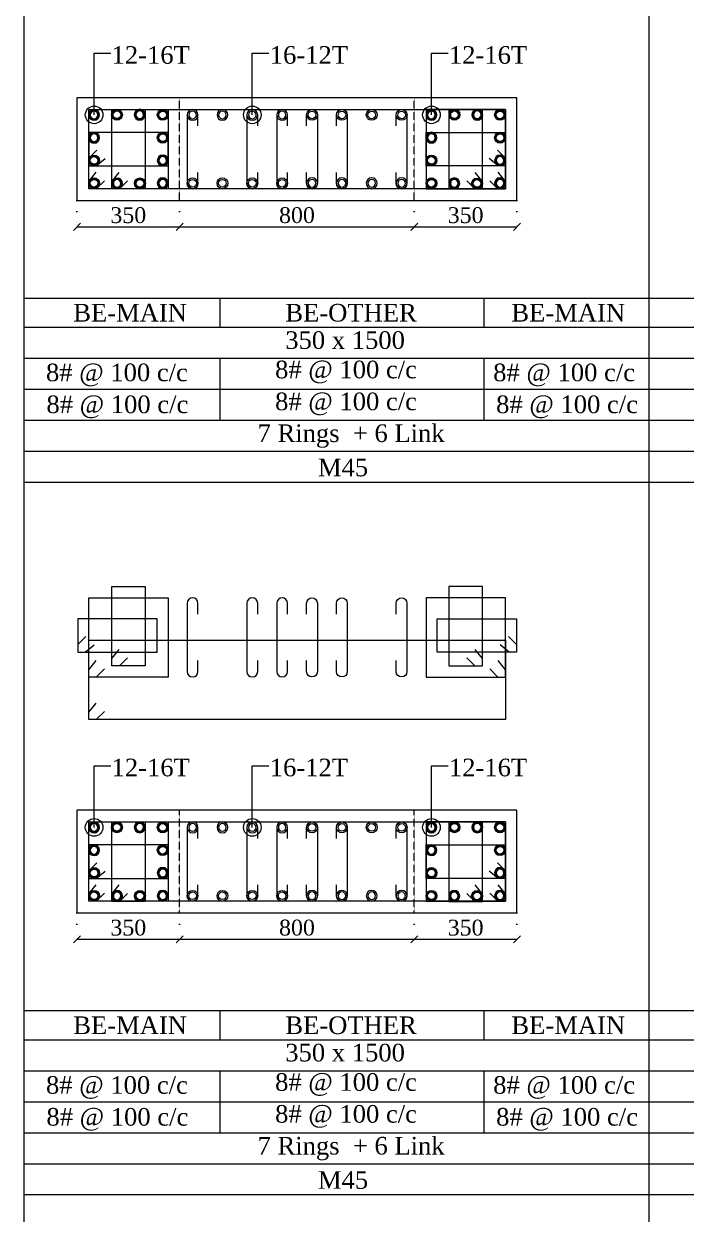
# Model space of a CAD drawing. Header units: millimetres. Extents: x 303 to 27724, y 300 to 68956.
# Drawn here: x 303 to 2561, y 17900 to 21957 of the extents above; entities that cross this region are included whole.
import ezdxf

# ---------------------------------------------------------------- set-up
doc = ezdxf.new("R2010")
doc.units = ezdxf.units.MM
doc.linetypes.add('( Hidden )', pattern=[0.375, 0.25, -0.125])
doc.linetypes.add('DOT2', pattern=[0.125, 0, -0.125])
doc.layers.get('Defpoints').update_dxf_attribs({"lineweight": 0})
for name, color, linetype, lineweight in [('S-COL. STEEL DIA', 1, 'Continuous', 9), ('S-DIM FOOTING', 7, 'Continuous', 0), ('S-SECTION', 5, 'Continuous', 0), ('S-SECTION MARK', 7, 'Continuous', 0), ('S-SHEET', 7, 'Continuous', 0), ('S-STEEL', 1, 'Continuous', 9), ('S-STEEL-1', 1, 'Continuous', 0), ('S-STEEL-1 C.S.', 106, 'Continuous', 0), ('S-TEXT', 7, 'Continuous', 0)]:
    doc.layers.add(name, color=color, linetype=linetype, lineweight=lineweight)
doc.styles.add('AR', font='ARIALUNI.TTF', dxfattribs={"width": 0.8})
doc.styles.add('S-ROMANS', font='times.ttf')
doc.styles.add('TEXT', font='times.ttf')
doc.dimstyles.new('100', dxfattribs={"dimtxt": 180, "dimasz": 80, "dimexe": 0.18, "dimexo": 0.0625, "dimgap": 1, "dimtad": 1, "dimdec": 0, "dimzin": 0, "dimdsep": 46, "dimtxsty": 'AR', "dimblk": 'DOT', "dimcen": 0.09, "dimse1": 1, "dimse2": 1, "dimclrd": 50, "dimclrt": 256, "dimadec": 0, "dimazin": 0, "dimtfac": 1, "dimtdec": 0, "dimtix": 1, "dimtofl": 0, "dimtmove": 2, "dimatfit": 0, "dimfxl": 1, "dimtolj": 1, "dimtzin": 0, "dimlwd": -1, "dimarcsym": 0})
doc.dimstyles.new('SETU', dxfattribs={"dimtxt": 230, "dimasz": 0.2, "dimexe": 0.1, "dimexo": 0.1, "dimgap": 0.05, "dimtad": 1, "dimdec": 0, "dimzin": 0, "dimdsep": 46, "dimtxsty": 'TEXT', "dimblk": 'OBLIQUE', "dimcen": 0.09, "dimdle": 0.1, "dimclrd": 4, "dimclre": 256, "dimclrt": 256, "dimadec": 1, "dimazin": 0, "dimtfac": 1, "dimtdec": 0, "dimtix": 1, "dimtofl": 0, "dimtmove": 2, "dimatfit": 0, "dimfxl": 1, "dimtolj": 1, "dimtzin": 0, "dimlwd": -1, "dimlwe": -1, "dimarcsym": 1})

# ---------------------------------------------------------------- blocks, each defined once
blk = doc.blocks.new('*U4')
at = {"layer": 'S-COL. STEEL DIA'}
h = blk.add_hatch(color=256, dxfattribs=at)
h.dxf.hatch_style = 1
h.paths.add_polyline_path([(-18.5, 0, 1), (18.5, 0, 1)])
h.paths.add_polyline_path([(13, 0, -1), (-13, 0, -1)], flags=16)
at = {"layer": 'S-COL. STEEL DIA', "lineweight": 5}
for radius in [18.5, 13]:
    blk.add_circle((0, 0), radius, dxfattribs=at)
blk = doc.blocks.new('_Oblique')
at = {"color": 0, "linetype": 'ByBlock', "lineweight": -2}
blk.add_line((-0.5, -0.5), (0.5, 0.5), dxfattribs=at)
blk = doc.blocks.new('*D1686')
at = {"layer": 'Defpoints', "color": 0}
for p in [(484.2, 18926.9), (834.2, 18926.9), (834.2, 18837)]:
    blk.add_point(p, dxfattribs=at)
at = {"layer": 'S-DIM FOOTING', "linetype": 'DOT2', "ltscale": 300}
for p, q in [((484.2, 18926.7), (484.2, 18836.9)), ((834.2, 18926.7), (834.2, 18836.9))]:
    blk.add_line(p, q, dxfattribs=at)
at = {"layer": 'S-DIM FOOTING', "ltscale": 300}
blk.add_line((484.1, 18837), (834.3, 18837), dxfattribs=at)
at = {"layer": 'S-DIM FOOTING', "linetype": 'ByBlock', "xscale": 24, "yscale": 24, "zscale": 24, "rotation": 180}
blk.add_blockref('_Oblique', (484.2, 18837), dxfattribs=at)
at = {"layer": 'S-DIM FOOTING', "linetype": 'ByBlock', "xscale": 24, "yscale": 24, "zscale": 24}
blk.add_blockref('_Oblique', (834.2, 18837), dxfattribs=at)
at = {"layer": 'S-DIM FOOTING', "insert": (659.2, 18876.5), "char_height": 54, "attachment_point": 5, "style": 'TEXT'}
blk.add_mtext('\\A1;350', dxfattribs=at)
blk = doc.blocks.new('*D1687')
at = {"layer": 'Defpoints', "color": 0}
for p in [(834.2, 18926.9), (1634.2, 18926.9), (1634.2, 18837)]:
    blk.add_point(p, dxfattribs=at)
at = {"layer": 'S-DIM FOOTING', "linetype": 'DOT2', "ltscale": 300}
for p, q in [((834.2, 18926.7), (834.2, 18836.9)), ((1634.2, 18926.7), (1634.2, 18836.9))]:
    blk.add_line(p, q, dxfattribs=at)
at = {"layer": 'S-DIM FOOTING', "ltscale": 300}
blk.add_line((834.1, 18837), (1634.3, 18837), dxfattribs=at)
at = {"layer": 'S-DIM FOOTING', "linetype": 'ByBlock', "xscale": 24, "yscale": 24, "zscale": 24, "rotation": 180}
blk.add_blockref('_Oblique', (834.2, 18837), dxfattribs=at)
at = {"layer": 'S-DIM FOOTING', "linetype": 'ByBlock', "xscale": 24, "yscale": 24, "zscale": 24}
blk.add_blockref('_Oblique', (1634.2, 18837), dxfattribs=at)
at = {"layer": 'S-DIM FOOTING', "insert": (1234.2, 18876.5), "char_height": 54, "attachment_point": 5, "style": 'TEXT'}
blk.add_mtext('\\A1;800', dxfattribs=at)
blk = doc.blocks.new('*D1688')
at = {"layer": 'Defpoints', "color": 0}
for p in [(1634.2, 18926.9), (1984.2, 18926.9), (1984.2, 18837)]:
    blk.add_point(p, dxfattribs=at)
at = {"layer": 'S-DIM FOOTING', "linetype": 'DOT2', "ltscale": 300}
for p, q in [((1634.2, 18926.7), (1634.2, 18836.9)), ((1984.2, 18926.7), (1984.2, 18836.9))]:
    blk.add_line(p, q, dxfattribs=at)
at = {"layer": 'S-DIM FOOTING', "ltscale": 300}
blk.add_line((1634.1, 18837), (1984.3, 18837), dxfattribs=at)
at = {"layer": 'S-DIM FOOTING', "linetype": 'ByBlock', "xscale": 24, "yscale": 24, "zscale": 24, "rotation": 180}
blk.add_blockref('_Oblique', (1634.2, 18837), dxfattribs=at)
at = {"layer": 'S-DIM FOOTING', "linetype": 'ByBlock', "xscale": 24, "yscale": 24, "zscale": 24}
blk.add_blockref('_Oblique', (1984.2, 18837), dxfattribs=at)
at = {"layer": 'S-DIM FOOTING', "insert": (1809.2, 18876.5), "char_height": 54, "attachment_point": 5, "style": 'TEXT'}
blk.add_mtext('\\A1;350', dxfattribs=at)
blk = doc.blocks.new('*U6')
at = {"layer": 'S-COL. STEEL DIA', "lineweight": 5}
for radius in [18.5, 13, 13]:
    blk.add_circle((0, 0), radius, dxfattribs=at)
blk = doc.blocks.new('_Dot')
at = {"linetype": 'ByBlock', "lineweight": -2}
blk.add_line((-0.5, 0), (-1, 0), dxfattribs=at)
at = {"linetype": 'ByBlock', "const_width": 0.5}
blk.add_lwpolyline([(-0.25, 0, 1), (0.25, 0, 1)], format="xyb", close=True, dxfattribs=at)
blk = doc.blocks.new('*D1788')
at = {"layer": 'Defpoints', "color": 0}
for p in [(484.2, 21354.9), (834.2, 21354.9), (834.2, 21265)]:
    blk.add_point(p, dxfattribs=at)
at = {"layer": 'S-DIM FOOTING', "linetype": 'DOT2', "ltscale": 300}
for p, q in [((484.2, 21354.8), (484.2, 21264.9)), ((834.2, 21354.8), (834.2, 21264.9))]:
    blk.add_line(p, q, dxfattribs=at)
at = {"layer": 'S-DIM FOOTING', "ltscale": 300}
blk.add_line((484.1, 21265), (834.3, 21265), dxfattribs=at)
at = {"layer": 'S-DIM FOOTING', "linetype": 'ByBlock', "xscale": 24, "yscale": 24, "zscale": 24, "rotation": 180}
blk.add_blockref('_Oblique', (484.2, 21265), dxfattribs=at)
at = {"layer": 'S-DIM FOOTING', "linetype": 'ByBlock', "xscale": 24, "yscale": 24, "zscale": 24}
blk.add_blockref('_Oblique', (834.2, 21265), dxfattribs=at)
at = {"layer": 'S-DIM FOOTING', "insert": (659.2, 21304.5), "char_height": 54, "attachment_point": 5, "style": 'TEXT'}
blk.add_mtext('\\A1;350', dxfattribs=at)
blk = doc.blocks.new('*D1789')
at = {"layer": 'Defpoints', "color": 0}
for p in [(834.2, 21354.9), (1634.2, 21354.9), (1634.2, 21265)]:
    blk.add_point(p, dxfattribs=at)
at = {"layer": 'S-DIM FOOTING', "linetype": 'DOT2', "ltscale": 300}
for p, q in [((834.2, 21354.8), (834.2, 21264.9)), ((1634.2, 21354.8), (1634.2, 21264.9))]:
    blk.add_line(p, q, dxfattribs=at)
at = {"layer": 'S-DIM FOOTING', "ltscale": 300}
blk.add_line((834.1, 21265), (1634.3, 21265), dxfattribs=at)
at = {"layer": 'S-DIM FOOTING', "linetype": 'ByBlock', "xscale": 24, "yscale": 24, "zscale": 24, "rotation": 180}
blk.add_blockref('_Oblique', (834.2, 21265), dxfattribs=at)
at = {"layer": 'S-DIM FOOTING', "linetype": 'ByBlock', "xscale": 24, "yscale": 24, "zscale": 24}
blk.add_blockref('_Oblique', (1634.2, 21265), dxfattribs=at)
at = {"layer": 'S-DIM FOOTING', "insert": (1234.2, 21304.5), "char_height": 54, "attachment_point": 5, "style": 'TEXT'}
blk.add_mtext('\\A1;800', dxfattribs=at)
blk = doc.blocks.new('*D1790')
at = {"layer": 'Defpoints', "color": 0}
for p in [(1634.2, 21354.9), (1984.2, 21354.9), (1984.2, 21265)]:
    blk.add_point(p, dxfattribs=at)
at = {"layer": 'S-DIM FOOTING', "linetype": 'DOT2', "ltscale": 300}
for p, q in [((1634.2, 21354.8), (1634.2, 21264.9)), ((1984.2, 21354.8), (1984.2, 21264.9))]:
    blk.add_line(p, q, dxfattribs=at)
at = {"layer": 'S-DIM FOOTING', "ltscale": 300}
blk.add_line((1634.1, 21265), (1984.3, 21265), dxfattribs=at)
at = {"layer": 'S-DIM FOOTING', "linetype": 'ByBlock', "xscale": 24, "yscale": 24, "zscale": 24, "rotation": 180}
blk.add_blockref('_Oblique', (1634.2, 21265), dxfattribs=at)
at = {"layer": 'S-DIM FOOTING', "linetype": 'ByBlock', "xscale": 24, "yscale": 24, "zscale": 24}
blk.add_blockref('_Oblique', (1984.2, 21265), dxfattribs=at)
at = {"layer": 'S-DIM FOOTING', "insert": (1809.2, 21304.5), "char_height": 54, "attachment_point": 5, "style": 'TEXT'}
blk.add_mtext('\\A1;350', dxfattribs=at)

msp = doc.modelspace()

# ---------------------------------------------------------------- linework, layer by layer
at = {"layer": 'S-SECTION'}
for points, elevation in [([(1984.2, 21354.9), (1984.2, 21704.9), (484.2, 21704.9), (484.2, 21354.9)], 0.4), ([(1984.2, 18926.9), (1984.2, 19276.9), (484.2, 19276.9), (484.2, 18926.9)], 0.5)]:
    msp.add_lwpolyline(points, close=True, dxfattribs=dict(at, elevation=elevation))
at = {"layer": 'S-SHEET'}
for p, q in [((303, 68956, -1.6), (303, 299.8, -1.1)), ((2433.6, 68956, -1.7), (2433.6, 299.8, -1.2)), ((303, 21022, 7.4), (27724.1, 21022, 7.4)), ((971.6, 21022, 0.7), (971.6, 20922.5, 0.7)), ((1871.6, 21022, 0.7), (1871.6, 20922.5, 0.7)), ((303, 20922.5, -0.4), (27724.1, 20922.5, -0.5)), ((303, 20817.3, -0.4), (27724.1, 20817.3, -0.5)), ((303, 20817.3, -0.4), (27724.1, 20817.3, -0.5)), ((971.6, 20817.3, 0.7), (971.6, 20606, 0.7)), ((1871.6, 20817.3, 0.7), (1871.6, 20606, 0.7)), ((303, 20711.5, -0.4), (27724.1, 20711.5, -0.5)), ((303, 20606, -0.4), (27724.1, 20606, -0.4)), ((303, 20500.5, -0.4), (27724.1, 20500.5, -0.5)), ((303, 18594, 7.5), (27724.1, 18594, 7.5)), ((971.6, 18594, -0.4), (971.6, 18494.4, -0.4)), ((1871.6, 18594, -0.4), (1871.6, 18494.4, -0.4)), ((303, 18494.4, -0.4), (27724.1, 18494.4, -0.4)), ((303, 18389.2, -0.4), (27724.1, 18389.2, -0.4)), ((303, 18389.2, -0.4), (27724.1, 18389.2, -0.4)), ((971.6, 18389.2, -0.4), (971.6, 18177.9, -0.4)), ((1871.6, 18389.2, -0.4), (1871.6, 18177.9, -0.4)), ((303, 18283.4, -0.4), (27724.1, 18283.4, -0.4)), ((303, 18177.9, -0.4), (27724.1, 18177.9, -0.4)), ((303, 18072.4, -0.4), (27724.1, 18072.4, -0.4))]:
    msp.add_line(p, q, dxfattribs=at)
at = {"layer": 'S-SHEET', "color": 0}
for p, q in [((303, 20394.9, -0.4), (27724.1, 20394.9, -0.5)), ((303, 17966.9, -0.4), (27724.1, 17966.9, -0.4))]:
    msp.add_line(p, q, dxfattribs=at)
at = {"layer": 'S-STEEL', "color": 1}
for points, elevation in [([(577.8, 21422.2), (550.2, 21394.9), (524.2, 21394.9), (524.2, 21664.9), (1945, 21664.9), (1945, 21394.9), (524.2, 21394.9), (524.2, 21419.9), (549.4, 21450.8)], 0.4), ([(577.8, 19613.2), (550.2, 19585.9), (524.2, 19585.9), (524.2, 19855.9), (1945, 19855.9), (1945, 19585.9), (524.2, 19585.9), (524.2, 19610.9), (549.4, 19641.8)], 0.5), ([(577.8, 18994.2), (550.2, 18966.9), (524.2, 18966.9), (524.2, 19236.9), (1945, 19236.9), (1945, 18966.9), (524.2, 18966.9), (524.2, 18991.9), (549.4, 19022.8)], 0.5)]:
    msp.add_lwpolyline(points, dxfattribs=dict(at, elevation=elevation))
at = {"layer": 'S-STEEL', "color": 3}
for points, elevation in [([(896.8, 21608.7), (896.8, 21646.5, 1), (859.9, 21646.5), (859.9, 21413.4, 1), (896.8, 21413.4), (896.8, 21450.6)], 0.4), ([(1100.4, 21608.7), (1100.4, 21646.5, 1), (1063.5, 21646.5), (1063.5, 21413.4, 1), (1100.4, 21413.4), (1100.4, 21450.6)], 0.4), ([(1202.2, 21608.7), (1202.2, 21646.5, 1), (1165.3, 21646.5), (1165.3, 21413.4, 1), (1202.2, 21413.4), (1202.2, 21450.6)], 0.4), ([(1267, 21608.7), (1267, 21646.5, -1), (1303.9, 21646.5), (1303.9, 21413.4, -1), (1267, 21413.4), (1267, 21450.6)], 0.4), ([(1368.8, 21608.7), (1368.8, 21646.5, -1), (1405.7, 21646.5), (1405.7, 21413.4, -1), (1368.8, 21413.4), (1368.8, 21450.6)], 0.4), ([(1572.4, 21608.7), (1572.4, 21646.5, -1), (1609.3, 21646.5), (1609.3, 21413.4, -1), (1572.4, 21413.4), (1572.4, 21450.6)], 0.4), ([(896.8, 19944.8), (896.8, 19982.5, 1), (859.9, 19982.5), (859.9, 19749.4, 1), (896.8, 19749.4), (896.8, 19786.6)], 0.5), ([(1100.4, 19944.8), (1100.4, 19982.5, 1), (1063.5, 19982.5), (1063.5, 19749.4, 1), (1100.4, 19749.4), (1100.4, 19786.6)], 0.5), ([(1202.2, 19944.8), (1202.2, 19982.5, 1), (1165.3, 19982.5), (1165.3, 19749.4, 1), (1202.2, 19749.4), (1202.2, 19786.6)], 0.5), ([(1267, 19944.8), (1267, 19982.5, -1), (1303.9, 19982.5), (1303.9, 19749.4, -1), (1267, 19749.4), (1267, 19786.6)], 0.5), ([(1368.8, 19944.8), (1368.8, 19982.5, -1), (1405.7, 19982.5), (1405.7, 19749.4, -1), (1368.8, 19749.4), (1368.8, 19786.6)], 0.5), ([(1572.4, 19944.8), (1572.4, 19982.5, -1), (1609.3, 19982.5), (1609.3, 19749.4, -1), (1572.4, 19749.4), (1572.4, 19786.6)], 0.5), ([(896.8, 19180.7), (896.8, 19218.4, 1), (859.9, 19218.4), (859.9, 18985.3, 1), (896.8, 18985.3), (896.8, 19022.5)], 0.5), ([(1100.4, 19180.7), (1100.4, 19218.4, 1), (1063.5, 19218.4), (1063.5, 18985.3, 1), (1100.4, 18985.3), (1100.4, 19022.5)], 0.5), ([(1202.2, 19180.7), (1202.2, 19218.4, 1), (1165.3, 19218.4), (1165.3, 18985.3, 1), (1202.2, 18985.3), (1202.2, 19022.5)], 0.5), ([(1267, 19180.7), (1267, 19218.4, -1), (1303.9, 19218.4), (1303.9, 18985.3, -1), (1267, 18985.3), (1267, 19022.5)], 0.5), ([(1368.8, 19180.7), (1368.8, 19218.4, -1), (1405.7, 19218.4), (1405.7, 18985.3, -1), (1368.8, 18985.3), (1368.8, 19022.5)], 0.5), ([(1572.4, 19180.7), (1572.4, 19218.4, -1), (1609.3, 19218.4), (1609.3, 18985.3, -1), (1572.4, 18985.3), (1572.4, 19022.5)], 0.5)]:
    msp.add_lwpolyline(points, format="xyb", dxfattribs=dict(at, elevation=elevation))
at = {"layer": 'S-STEEL-1', "color": 6}
for points, elevation in [([(577.8, 21422.2), (550.2, 21394.9), (524.2, 21394.9), (524.2, 21664.9), (795, 21664.9), (795, 21394.9), (524.2, 21394.9), (524.2, 21419.9), (549.4, 21450.8)], 0.4), ([(1891.5, 21422.2), (1919, 21394.9), (1945, 21394.9), (1945, 21664.9), (1674.2, 21664.9), (1674.2, 21394.9), (1945, 21394.9), (1945, 21419.9), (1919.8, 21450.8)], 0.4), ([(577.8, 19758.2), (550.2, 19730.9), (524.2, 19730.9), (524.2, 20000.9), (795, 20000.9), (795, 19730.9), (524.2, 19730.9), (524.2, 19755.9), (549.4, 19786.7)], 0.5), ([(1891.5, 19758.2), (1919, 19730.9), (1945, 19730.9), (1945, 20000.9), (1674.2, 20000.9), (1674.2, 19730.9), (1945, 19730.9), (1945, 19755.9), (1919.8, 19786.7)], 0.5), ([(577.8, 18994.2), (550.2, 18966.9), (524.2, 18966.9), (524.2, 19236.9), (795, 19236.9), (795, 18966.9), (524.2, 18966.9), (524.2, 18991.9), (549.4, 19022.8)], 0.5), ([(1891.5, 18994.2), (1919, 18966.9), (1945, 18966.9), (1945, 19236.9), (1674.2, 19236.9), (1674.2, 18966.9), (1945, 18966.9), (1945, 18991.9), (1919.8, 19022.8)], 0.5)]:
    msp.add_lwpolyline(points, dxfattribs=dict(at, elevation=elevation))
at = {"layer": 'S-STEEL-1', "color": 41}
for points, elevation in [([(656.2, 21421.7), (628.7, 21394.4), (602.7, 21394.4), (602.7, 21664.9), (717, 21664.9), (717, 21394.4), (602.7, 21394.4), (602.7, 21419.4), (627.9, 21450.3)], 0.4), ([(1813, 21421.7), (1840.5, 21394.4), (1866.5, 21394.4), (1866.5, 21664.9), (1752.2, 21664.9), (1752.2, 21394.4), (1866.5, 21394.4), (1866.5, 21419.4), (1841.3, 21450.3)], 0.4), ([(551.5, 21526.2), (524.2, 21498.6), (524.2, 21472.6), (794.7, 21472.6), (794.7, 21586.9), (524.2, 21586.9), (524.2, 21472.6), (549.2, 21472.6), (580.1, 21497.8)], 0.4), ([(1917.7, 21526.2), (1945, 21498.6), (1945, 21472.6), (1674.5, 21472.6), (1674.5, 21586.9), (1945, 21586.9), (1945, 21472.6), (1920, 21472.6), (1889.1, 21497.8)], 0.4), ([(656.2, 19796.2), (628.7, 19768.9), (602.7, 19768.9), (602.7, 20039.4), (717, 20039.4), (717, 19768.9), (602.7, 19768.9), (602.7, 19793.9), (627.9, 19824.8)], 0.5), ([(1813, 19796.2), (1840.5, 19768.9), (1866.5, 19768.9), (1866.5, 20039.4), (1752.2, 20039.4), (1752.2, 19768.9), (1866.5, 19768.9), (1866.5, 19793.9), (1841.3, 19824.8)], 0.5), ([(514, 19868.8), (486.7, 19841.3), (486.7, 19815.3), (757.2, 19815.3), (757.2, 19929.6), (486.7, 19929.6), (486.7, 19815.3), (511.7, 19815.3), (542.6, 19840.5)], 0.5), ([(1955.2, 19868.8), (1982.5, 19841.3), (1982.5, 19815.3), (1712, 19815.3), (1712, 19929.6), (1982.5, 19929.6), (1982.5, 19815.3), (1957.5, 19815.3), (1926.6, 19840.5)], 0.5), ([(656.2, 18993.7), (628.7, 18966.3), (602.7, 18966.3), (602.7, 19236.9), (717, 19236.9), (717, 18966.3), (602.7, 18966.3), (602.7, 18991.4), (627.9, 19022.2)], 0.5), ([(1813, 18993.7), (1840.5, 18966.3), (1866.5, 18966.3), (1866.5, 19236.9), (1752.2, 19236.9), (1752.2, 18966.3), (1866.5, 18966.3), (1866.5, 18991.4), (1841.3, 19022.2)], 0.5), ([(551.5, 19098.1), (524.2, 19070.6), (524.2, 19044.6), (794.7, 19044.6), (794.7, 19158.9), (524.2, 19158.9), (524.2, 19044.6), (549.2, 19044.6), (580.1, 19069.8)], 0.5), ([(1917.7, 19098.1), (1945, 19070.6), (1945, 19044.6), (1674.5, 19044.6), (1674.5, 19158.9), (1945, 19158.9), (1945, 19044.6), (1920, 19044.6), (1889.1, 19069.8)], 0.5)]:
    msp.add_lwpolyline(points, dxfattribs=dict(at, elevation=elevation))
at = {"layer": 'S-STEEL-1 C.S.', "color": 8, "linetype": '( Hidden )'}
for p, q in [((834.2, 21354.9, 0.4), (834.2, 21704.9, 0.4)), ((1634.2, 21354.9, 0.4), (1634.2, 21704.9, 0.4)), ((834.2, 18926.9, 0.5), (834.2, 19276.9, 0.5)), ((1634.2, 18926.9, 0.5), (1634.2, 19276.9, 0.5))]:
    msp.add_line(p, q, dxfattribs=at)

# ---------------------------------------------------------------- block references
at = {"layer": 'S-COL. STEEL DIA', "xscale": -1}
for name, p, rotation in [('*U4', (542.7, 21646.5, 0.4), 180), ('*U4', (698.1, 21647, 0.4), 90.19403361430274), ('*U6', (878.3, 21646.5, 0.4), 180), ('*U6', (980.1, 21646.5, 0.4), 180), ('*U6', (1081.9, 21646.5, 0.4), 180), ('*U6', (1183.7, 21646.5, 0.4), 180), ('*U4', (1692.7, 21646.5, 0.4), 180), ('*U4', (1848.9, 21646.7, 0.4), 89.80596638569695), ('*U4', (542.7, 21568.8, 0.4), 180), ('*U4', (1692.7, 21568.8, 0.4), 180), ('*U4', (621.2, 21412.8, 0.4), 270.1940336143028), ('*U4', (1770.4, 21413.1, 0.4), 269.8059663856972), ('*U4', (542.7, 19218.4, 0.5), 180), ('*U4', (698.1, 19218.9, 0.5), 90.19403361430275), ('*U6', (878.3, 19218.4, 0.5), 180), ('*U6', (980.1, 19218.4, 0.5), 180), ('*U6', (1081.9, 19218.4, 0.5), 180), ('*U6', (1183.7, 19218.4, 0.5), 180), ('*U4', (1692.7, 19218.4, 0.5), 180), ('*U4', (1848.9, 19218.7, 0.5), 89.80596638569696), ('*U4', (542.7, 19140.7, 0.5), 180), ('*U4', (1692.7, 19140.7, 0.5), 180), ('*U4', (621.2, 18984.8, 0.5), 270.1940336143028), ('*U4', (1770.4, 18985, 0.5), 269.8059663856972)]:
    msp.add_blockref(name, p, dxfattribs=dict(at, rotation=rotation))
at = {"layer": 'S-COL. STEEL DIA'}
for name, p, rotation in [('*U4', (620.4, 21646.7, 0.4), 270.1940336143028), ('*U4', (776.6, 21646.5, 0.4), 180), ('*U6', (1285.5, 21646.5, 0.4), 180), ('*U6', (1387.3, 21646.5, 0.4), 180), ('*U6', (1489.1, 21646.5, 0.4), 180), ('*U6', (1590.9, 21646.5, 0.4), 180), ('*U4', (1771.2, 21647, 0.4), 269.8059663856972), ('*U4', (1926.6, 21646.5, 0.4), 180), ('*U4', (776.6, 21568.8, 0.4), 180), ('*U4', (1926.6, 21568.8, 0.4), 180), ('*U4', (698.9, 21413.1, 0.4), 90.19403361430282), ('*U4', (1848.1, 21412.8, 0.4), 89.80596638569716), ('*U4', (620.4, 19218.7, 0.5), 270.1940336143028), ('*U4', (776.6, 19218.4, 0.5), 180), ('*U6', (1285.5, 19218.4, 0.5), 180), ('*U6', (1387.3, 19218.4, 0.5), 180), ('*U6', (1489.1, 19218.4, 0.5), 180), ('*U6', (1590.9, 19218.4, 0.5), 180), ('*U4', (1771.2, 19218.9, 0.5), 269.8059663856972), ('*U4', (1926.6, 19218.4, 0.5), 180), ('*U4', (776.6, 19140.7, 0.5), 180), ('*U4', (1926.6, 19140.7, 0.5), 180), ('*U4', (698.9, 18985, 0.5), 90.19403361430282), ('*U4', (1848.1, 18984.8, 0.5), 89.80596638569716)]:
    msp.add_blockref(name, p, dxfattribs=dict(at, rotation=rotation))
for name, p in [('*U4', (542.7, 21491.1, 0.4)), ('*U4', (1692.7, 21491.1, 0.4)), ('*U4', (542.7, 21413.4, 0.4)), ('*U6', (878.3, 21413.4, 0.4)), ('*U6', (980.1, 21413.4, 0.4)), ('*U6', (1081.9, 21413.4, 0.4)), ('*U6', (1183.7, 21413.4, 0.4)), ('*U4', (1692.7, 21413.4, 0.4)), ('*U4', (542.7, 19063, 0.5)), ('*U4', (1692.7, 19063, 0.5)), ('*U4', (542.7, 18985.3, 0.5)), ('*U6', (878.3, 18985.3, 0.5)), ('*U6', (980.1, 18985.3, 0.5)), ('*U6', (1081.9, 18985.3, 0.5)), ('*U6', (1183.7, 18985.3, 0.5)), ('*U4', (1692.7, 18985.3, 0.5))]:
    msp.add_blockref(name, p, dxfattribs=at)
at = {"layer": 'S-COL. STEEL DIA', "xscale": -1}
for name, p in [('*U4', (776.6, 21491.1, 0.4)), ('*U4', (1926.6, 21491.1, 0.4)), ('*U4', (776.6, 21413.4, 0.4)), ('*U6', (1285.5, 21413.4, 0.4)), ('*U6', (1387.3, 21413.4, 0.4)), ('*U6', (1489.1, 21413.4, 0.4)), ('*U6', (1590.9, 21413.4, 0.4)), ('*U4', (1926.6, 21413.4, 0.4)), ('*U4', (776.6, 19063, 0.5)), ('*U4', (1926.6, 19063, 0.5)), ('*U4', (776.6, 18985.3, 0.5)), ('*U6', (1285.5, 18985.3, 0.5)), ('*U6', (1387.3, 18985.3, 0.5)), ('*U6', (1489.1, 18985.3, 0.5)), ('*U6', (1590.9, 18985.3, 0.5)), ('*U4', (1926.6, 18985.3, 0.5))]:
    msp.add_blockref(name, p, dxfattribs=at)

# ---------------------------------------------------------------- texts
at = {"layer": 'S-TEXT', "color": 7, "style": 'TEXT'}
for s, p in [('12-16T', (602.2, 21820.7, 0.4)), ('16-12T', (1141.5, 21820.7, 0.4)), ('12-16T', (1752.2, 21820.7, 0.4)), ('12-16T', (602.2, 19392.6, 0.5)), ('16-12T', (1141.5, 19392.6, 0.5)), ('12-16T', (1752.2, 19392.6, 0.5))]:
    msp.add_text(s, height=60, dxfattribs=at).set_placement(p)
at = {"layer": 'S-TEXT', "style": 'S-ROMANS'}
for s, p in [('BE-MAIN ', (471.6, 20942.3, 0.7)), ('BE-OTHER', (1194.6, 20942.3, 0.7)), ('BE-MAIN ', (1965.1, 20942.3, 0.7)), ('350 x 1500', (1194.4, 20849, 0.7)), ('8# @ 100 c/c', (378.6, 20738.8, 0.7)), ('8# @ 100 c/c', (1159.6, 20748.8, 0.7)), ('8# @ 100 c/c', (1903.1, 20738.8, 0.7)), ('8# @ 100 c/c', (380.1, 20630.1, 0.7)), ('8# @ 100 c/c', (1159.6, 20640.1, 0.7)), ('8# @ 100 c/c', (1913.1, 20630.1, 0.7)), ('7 Rings  + 6 Link', (1099.9, 20531.7, 0.7)), ('M45', (1305.7, 20414.9, 0.7)), ('BE-MAIN ', (471.6, 18514.2, -0.4)), ('BE-OTHER', (1194.6, 18514.2, -0.4)), ('BE-MAIN ', (1965.1, 18514.2, -0.4)), ('350 x 1500', (1194.4, 18421, -0.4)), ('8# @ 100 c/c', (1159.6, 18320.7, -0.4)), ('8# @ 100 c/c', (378.6, 18310.7, -0.4)), ('8# @ 100 c/c', (1903.1, 18310.7, -0.4)), ('8# @ 100 c/c', (380.1, 18202.1, -0.4)), ('8# @ 100 c/c', (1159.6, 18212.1, -0.4)), ('8# @ 100 c/c', (1913.1, 18202.1, -0.4)), ('7 Rings  + 6 Link', (1099.9, 18103.6, -0.4)), ('M45', (1305.7, 17986.9, -0.4))]:
    msp.add_text(s, height=60, dxfattribs=at).set_placement(p)

# ---------------------------------------------------------------- dimensions: what is measured, and where the dimension line sits
at = {"layer": 'S-DIM FOOTING', "ltscale": 300}
for base, p1, p2, picture, middle in [((834.2, 21265, 0), (484.2, 21354.9, 0.4), (834.2, 21354.9, 0.4), '*D1788', (659.2, 21304.5, 0)), ((1634.2, 21265, 0), (834.2, 21354.9, 0.4), (1634.2, 21354.9, 0.4), '*D1789', (1234.2, 21304.5, 0)), ((1984.2, 21265, 0), (1634.2, 21354.9, 0.4), (1984.2, 21354.9, 0.4), '*D1790', (1809.2, 21304.5, 0)), ((834.2, 18837, 0.1), (484.2, 18926.9, 0.5), (834.2, 18926.9, 0.5), '*D1686', (659.2, 18876.5, 0.1)), ((1634.2, 18837, 0.1), (834.2, 18926.9, 0.5), (1634.2, 18926.9, 0.5), '*D1687', (1234.2, 18876.5, 0.1)), ((1984.2, 18837, 0.1), (1634.2, 18926.9, 0.5), (1984.2, 18926.9, 0.5), '*D1688', (1809.2, 18876.5, 0.1))]:
    dim = msp.add_linear_dim(base=base, p1=p1, p2=p2, angle=180, dimstyle='SETU', override={"dimscale": 1.2, "dimtxt": 45, "dimasz": 20, "dimgap": 10, "dimblk1": 'Oblique', "dimblk2": 'Oblique', "dimsah": 1, "dimclrd": 256, "dimarcsym": 1}, dxfattribs=at)
    dim.commit()
    dim.dimension.update_dxf_attribs({"geometry": picture, "text_midpoint": middle})

# ---------------------------------------------------------------- leaders
at = {"layer": 'S-SECTION MARK'}
for points in [[(542.7, 21646.5, 0.4), (542.7, 21856.6, 0.4), (599.1, 21856.6, 0.4)], [(1081.9, 21646.5, 0.4), (1081.9, 21856.6, 0.4), (1138.3, 21856.6, 0.4)], [(1692.7, 21646.5, 0.4), (1692.7, 21856.6, 0.4), (1749.1, 21856.6, 0.4)], [(542.7, 19218.4, 0.5), (542.7, 19428.5, 0.5), (599.1, 19428.5, 0.5)], [(1081.9, 19218.4, 0.5), (1081.9, 19428.5, 0.5), (1138.3, 19428.5, 0.5)], [(1692.7, 19218.4, 0.5), (1692.7, 19428.5, 0.5), (1749.1, 19428.5, 0.5)]]:
    msp.add_leader(points, dimstyle='100', override={"dimasz": 60, "dimtad": 0, "dimclrd": 256, "dimldrblk": 'DotBlank', "dimfxl": 50, "dimfxlon": 1, "dimarcsym": 1}, dxfattribs=at)

doc.saveas('drawing.dxf')
